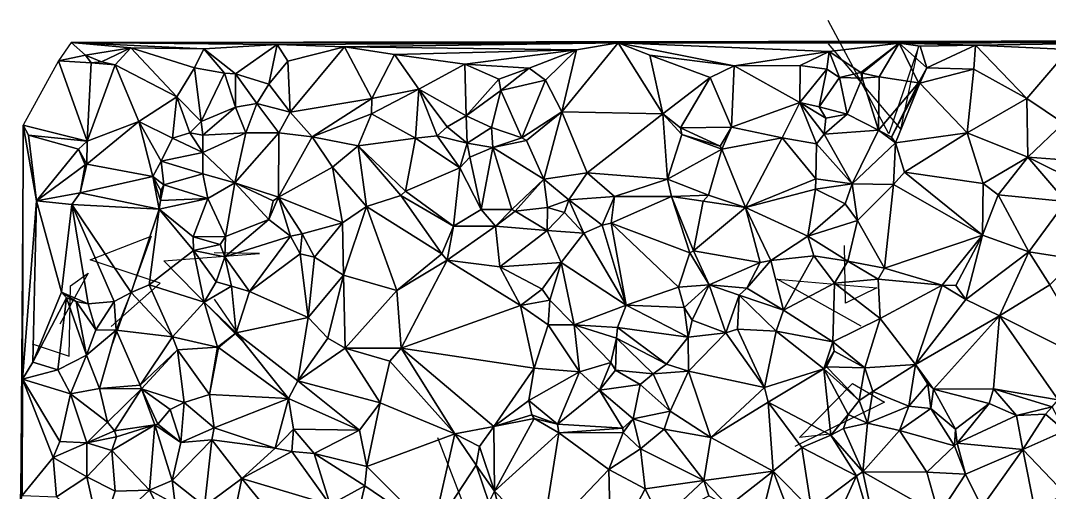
# Model space of a CAD drawing. Header units: metres. Extents: x -15.4 to 15, y -15.7 to 15.3.
# Drawn here: x -14.94 to 2.87, y 7.15 to 15.32 of the extents above; entities that cross this region are included whole.
import ezdxf

# ---------------------------------------------------------------- set-up
doc = ezdxf.new("R2010")
doc.units = ezdxf.units.M
doc.layers.add('CRACKS', color=1, linetype='Continuous')
doc.layers.add('STREET_MESH', color=7, linetype='Continuous')

msp = doc.modelspace()

# ---------------------------------------------------------------- linework, layer by layer
at = {"layer": 'CRACKS'}
for points in [[(-0.96, 14.919, 0.1), (0.297, 13.438, 0.1), (0.605, 14.868, 0.1), (0.094, 13.359, 0.1), (-0.957, 15.324, 0.1)], [(-13.377, 10.021, 0.1), (-12.525, 10.772, 0.1), (-13.74, 11.18, 0.1), (-12.682, 11.586, 0.1), (-13.356, 9.708, 0.1)], [(-0.385, 10.028, 0.1), (-1.84, 10.843, 0.1), (-0.117, 10.692, 0.1), (-0.658, 10.429, 0.1), (-0.677, 11.426, 0.1)], [(-11.594, 10.493, 0.1), (-11.071, 9.737, 0.1), (-12.461, 11.16, 0.1), (-10.806, 11.287, 0.1), (-11.59, 11.3, 0.1)], [(-14.743, 9.72, 0.1), (-14.104, 9.509, 0.1), (-14.082, 10.724, 0.1), (-13.776, 10.946, 0.1), (-14.265, 10.063, 0.1)], [(-0.927, 8.157, 0.1), (-1.453, 8.098, 0.1), (-0.535, 9.034, 0.1), (0.018, 8.713, 0.1), (-1.533, 7.94, 0.1)], [(-7.723, 8.1, 0.1), (-7.086, 6.442, 0.1), (-6.936, 6.471, 0.1), (-7.332, 6.842, 0.1), (-5.92, 6.778, 0.1)]]:
    msp.add_polyline3d(points, dxfattribs=at)
at = {"layer": 'STREET_MESH'}
for points in [[(-14.066, 14.941), (-4.594, 14.939), (6.058, 14.97)], [(-4.594, 14.939), (0.271, 14.934), (6.058, 14.97)], [(0.271, 14.934), (5.066, 14.947), (6.058, 14.97)], [(-14.285, 14.627), (-13.819, 14.724), (-14.066, 14.941)], [(-11.772, 14.833), (-10.5, 14.907), (-14.066, 14.941)], [(-13.037, 14.852), (-11.772, 14.833), (-14.066, 14.941)], [(-10.5, 14.907), (-4.594, 14.939), (-14.066, 14.941)], [(-13.819, 14.724), (-13.037, 14.852), (-14.066, 14.941)], [(-13.819, 14.724), (-13.543, 14.609), (-13.037, 14.852)], [(-13.543, 14.609), (-13.305, 14.557), (-13.037, 14.852)], [(-13.037, 14.852), (-13.305, 14.557), (-12.237, 14.002)], [(-11.934, 14.502), (-13.037, 14.852), (-12.237, 14.002)], [(-13.037, 14.852), (-11.934, 14.502), (-11.772, 14.833)], [(-11.934, 14.502), (-11.412, 14.412), (-11.772, 14.833)], [(-11.772, 14.833), (-11.224, 14.399), (-10.5, 14.907)], [(-11.412, 14.412), (-11.224, 14.399), (-11.772, 14.833)], [(-11.224, 14.399), (-10.647, 14.224), (-10.5, 14.907)], [(-10.647, 14.224), (-10.315, 14.62), (-10.5, 14.907)], [(-4.594, 14.939), (-10.5, 14.907), (-9.333, 14.871)], [(-10.5, 14.907), (-10.315, 14.62), (-9.333, 14.871)], [(-10.315, 14.62), (-10.276, 13.737), (-9.333, 14.871)], [(-10.276, 13.737), (-8.864, 13.972), (-9.333, 14.871)], [(-5.317, 14.816), (-4.594, 14.939), (-9.333, 14.871)], [(-8.471, 14.738), (-5.317, 14.816), (-9.333, 14.871)], [(-8.864, 13.972), (-8.471, 14.738), (-9.333, 14.871)], [(-8.471, 14.738), (-7.251, 14.57), (-5.317, 14.816)], [(-7.251, 14.57), (-6.135, 14.498), (-5.317, 14.816)], [(-6.135, 14.498), (-5.855, 14.291), (-5.317, 14.816)], [(-5.855, 14.291), (-5.568, 13.74), (-5.317, 14.816)], [(-5.568, 13.74), (-4.594, 14.939), (-5.317, 14.816)], [(-3.821, 13.706), (-4.594, 14.939), (-5.568, 13.74)], [(-4.594, 14.939), (-2.589, 14.538), (-0.944, 14.789)], [(-4.594, 14.939), (-4.044, 14.724), (-2.589, 14.538)], [(-4.044, 14.724), (-4.594, 14.939), (-3.821, 13.706)], [(0.271, 14.934), (-4.594, 14.939), (-0.944, 14.789)], [(-2.589, 14.538), (-1.442, 14.544), (-0.944, 14.789)], [(-1.442, 14.544), (-0.981, 14.482), (-0.944, 14.789)], [(-0.981, 14.482), (-0.765, 14.339), (-0.944, 14.789)], [(-0.39, 14.424), (0.271, 14.934), (-0.944, 14.789)], [(-0.765, 14.339), (-0.39, 14.424), (-0.944, 14.789)], [(-0.39, 14.424), (-0.37, 14.411), (0.271, 14.934)], [(-0.37, 14.411), (-0.073, 14.346), (0.271, 14.934)], [(0.271, 14.934), (-0.073, 14.346), (0.605, 14.244)], [(5.066, 14.947), (0.271, 14.934), (1.595, 14.897)], [(0.271, 14.934), (0.634, 14.881), (1.595, 14.897)], [(0.748, 14.506), (0.271, 14.934), (0.605, 14.244)], [(0.748, 14.506), (0.634, 14.881), (0.271, 14.934)], [(0.634, 14.881), (0.748, 14.506), (1.595, 14.897)], [(0.748, 14.506), (1.565, 14.482), (1.595, 14.897)], [(1.595, 14.897), (1.565, 14.482), (2.48, 13.972)], [(3.212, 14.825), (5.066, 14.947), (1.595, 14.897)], [(3.212, 14.825), (1.595, 14.897), (2.48, 13.972)], [(3.119, 13.545), (3.212, 14.825), (2.48, 13.972)], [(-13.788, 13.236), (-14.285, 14.627), (-14.9, 13.509)], [(-13.724, 14.591), (-13.819, 14.724), (-14.285, 14.627)], [(-13.788, 13.236), (-13.724, 14.591), (-14.285, 14.627)], [(-13.543, 14.609), (-13.819, 14.724), (-13.724, 14.591)], [(-10.647, 14.224), (-10.276, 13.737), (-10.315, 14.62)], [(-8.864, 13.972), (-8.047, 14.134), (-8.471, 14.738)], [(-8.471, 14.738), (-8.047, 14.134), (-7.251, 14.57)], [(-4.044, 14.724), (-3.002, 14.335), (-2.589, 14.538)], [(-3.002, 14.335), (-4.044, 14.724), (-3.821, 13.706)], [(-13.305, 14.557), (-13.724, 14.591), (-13.788, 13.236)], [(-12.898, 13.576), (-13.305, 14.557), (-13.788, 13.236)], [(-13.543, 14.609), (-13.724, 14.591), (-13.305, 14.557)], [(-13.305, 14.557), (-12.898, 13.576), (-12.237, 14.002)], [(-11.814, 13.573), (-11.934, 14.502), (-12.237, 14.002)], [(-11.814, 13.573), (-11.412, 14.412), (-11.934, 14.502)], [(-8.047, 14.134), (-7.23, 13.671), (-7.251, 14.57)], [(-7.23, 13.671), (-6.664, 14.31), (-7.251, 14.57)], [(-6.664, 14.31), (-6.135, 14.498), (-7.251, 14.57)], [(-6.135, 14.498), (-6.664, 14.31), (-6.625, 14.11)], [(-5.855, 14.291), (-6.135, 14.498), (-6.625, 14.11)], [(-3.002, 14.335), (-2.633, 13.475), (-2.589, 14.538)], [(-2.633, 13.475), (-1.447, 13.906), (-2.589, 14.538)], [(-1.447, 13.906), (-1.442, 14.544), (-2.589, 14.538)], [(-0.981, 14.482), (-1.442, 14.544), (-1.447, 13.906)], [(-1.112, 13.828), (-0.981, 14.482), (-1.447, 13.906)], [(-0.765, 14.339), (-0.981, 14.482), (-1.112, 13.828)], [(0.63, 14.236), (0.748, 14.506), (0.605, 14.244)], [(0.748, 14.506), (0.63, 14.236), (1.565, 14.482)], [(1.565, 14.482), (0.63, 14.236), (1.451, 13.378)], [(1.565, 14.482), (1.451, 13.378), (2.48, 13.972)], [(-11.412, 14.412), (-11.814, 13.573), (-11.22, 13.824)], [(-11.224, 14.399), (-11.412, 14.412), (-11.22, 13.824)], [(-11.224, 14.399), (-10.853, 13.888), (-10.647, 14.224)], [(-10.853, 13.888), (-11.224, 14.399), (-11.22, 13.824)], [(-6.664, 14.31), (-7.23, 13.671), (-6.625, 14.11)], [(-6.264, 13.292), (-5.855, 14.291), (-6.625, 14.11)], [(-5.855, 14.291), (-6.264, 13.292), (-5.568, 13.74)], [(-3.518, 13.466), (-3.002, 14.335), (-3.821, 13.706)], [(-3.518, 13.466), (-2.633, 13.475), (-3.002, 14.335)], [(-0.632, 13.7), (-0.765, 14.339), (-1.112, 13.828)], [(-0.39, 14.424), (-0.765, 14.339), (-0.371, 14.327)], [(-0.371, 14.327), (-0.765, 14.339), (-0.632, 13.7)], [(-0.087, 13.424), (-0.371, 14.327), (-0.632, 13.7)], [(-0.37, 14.411), (-0.39, 14.424), (-0.371, 14.327)], [(-0.073, 14.346), (-0.37, 14.411), (-0.371, 14.327)], [(-0.087, 13.424), (-0.073, 14.346), (-0.371, 14.327)], [(-0.073, 14.346), (-0.087, 13.424), (0.605, 14.244)], [(-10.647, 14.224), (-10.853, 13.888), (-10.276, 13.737)], [(-8.864, 13.972), (-8.869, 13.705), (-8.047, 14.134)], [(-8.869, 13.705), (-8.107, 13.283), (-8.047, 14.134)], [(-8.107, 13.283), (-7.73, 13.329), (-8.047, 14.134)], [(-7.557, 13.485), (-7.23, 13.671), (-8.047, 14.134)], [(-7.73, 13.329), (-7.557, 13.485), (-8.047, 14.134)], [(-7.23, 13.671), (-6.786, 13.468), (-6.625, 14.11)], [(-6.786, 13.468), (-6.264, 13.292), (-6.625, 14.11)], [(-0.087, 13.424), (0.138, 13.301), (0.605, 14.244)], [(0.138, 13.301), (0.63, 14.236), (0.605, 14.244)], [(0.138, 13.301), (0.21, 13.203), (0.63, 14.236)], [(0.63, 14.236), (0.21, 13.203), (1.451, 13.378)], [(-12.898, 13.576), (-12.314, 13.288), (-12.237, 14.002)], [(-12.314, 13.288), (-12.014, 13.377), (-12.237, 14.002)], [(-12.014, 13.377), (-11.814, 13.573), (-12.237, 14.002)], [(-8.864, 13.972), (-10.276, 13.737), (-9.893, 13.308)], [(-8.869, 13.705), (-8.864, 13.972), (-9.893, 13.308)], [(-2.633, 13.475), (-1.756, 13.291), (-1.447, 13.906)], [(-1.447, 13.906), (-1.756, 13.291), (-1.161, 13.185)], [(-1.028, 13.354), (-1.447, 13.906), (-1.161, 13.185)], [(-1.001, 13.632), (-1.112, 13.828), (-1.447, 13.906)], [(-1.028, 13.354), (-1.001, 13.632), (-1.447, 13.906)], [(1.451, 13.378), (2.502, 12.959), (2.48, 13.972)], [(2.502, 12.959), (3.119, 13.545), (2.48, 13.972)], [(-11.814, 13.573), (-11.789, 13.337), (-11.22, 13.824)], [(-11.789, 13.337), (-11.042, 13.381), (-11.22, 13.824)], [(-11.042, 13.381), (-10.853, 13.888), (-11.22, 13.824)], [(-10.853, 13.888), (-11.042, 13.381), (-10.472, 13.38)], [(-10.276, 13.737), (-10.853, 13.888), (-10.472, 13.38)], [(-9.893, 13.308), (-10.276, 13.737), (-10.472, 13.38)], [(-6.264, 13.292), (-6.185, 13.245), (-5.568, 13.74)], [(-6.185, 13.245), (-5.88, 12.578), (-5.568, 13.74)], [(-5.88, 12.578), (-5.132, 12.687), (-5.568, 13.74)], [(-5.132, 12.687), (-3.821, 13.706), (-5.568, 13.74)], [(-1.001, 13.632), (-0.632, 13.7), (-1.112, 13.828)], [(-13.798, 12.836), (-12.898, 13.576), (-13.788, 13.236)], [(-12.655, 12.623), (-12.898, 13.576), (-13.798, 12.836)], [(-12.898, 13.576), (-12.511, 12.89), (-12.314, 13.288)], [(-12.655, 12.623), (-12.511, 12.89), (-12.898, 13.576)], [(-11.789, 13.337), (-11.814, 13.573), (-12.014, 13.377)], [(-9.098, 13.154), (-8.869, 13.705), (-9.893, 13.308)], [(-9.098, 13.154), (-8.107, 13.283), (-8.869, 13.705)], [(-7.23, 13.671), (-7.557, 13.485), (-7.212, 13.202)], [(-6.786, 13.468), (-7.23, 13.671), (-7.212, 13.202)], [(-3.821, 13.706), (-5.132, 12.687), (-3.739, 12.575)], [(-3.49, 13.351), (-3.821, 13.706), (-3.739, 12.575)], [(-3.49, 13.351), (-3.518, 13.466), (-3.821, 13.706)], [(-0.632, 13.7), (-1.001, 13.632), (-1.028, 13.354)], [(-0.087, 13.424), (-0.632, 13.7), (-1.028, 13.354)], [(3.119, 13.545), (2.502, 12.959), (3.436, 12.886)], [(-14.944, 6.936), (-14.909, 9.108), (-14.9, 13.509)], [(-14.909, 9.108), (-14.67, 12.199), (-14.9, 13.509)], [(-14.806, 13.337), (-13.788, 13.236), (-14.9, 13.509)], [(-14.67, 12.199), (-14.806, 13.337), (-14.9, 13.509)], [(-11.788, 13.04), (-12.014, 13.377), (-12.314, 13.288)], [(-11.788, 13.04), (-11.789, 13.337), (-12.014, 13.377)], [(-11.789, 13.337), (-11.788, 13.04), (-11.042, 13.381)], [(-11.042, 13.381), (-11.788, 13.04), (-11.232, 12.51)], [(-10.472, 13.38), (-11.042, 13.381), (-11.232, 12.51)], [(-10.478, 12.264), (-10.472, 13.38), (-11.232, 12.51)], [(-10.478, 12.264), (-9.893, 13.308), (-10.472, 13.38)], [(-7.557, 13.485), (-7.73, 13.329), (-7.212, 13.202)], [(-6.767, 13.124), (-6.786, 13.468), (-7.212, 13.202)], [(-6.767, 13.124), (-6.264, 13.292), (-6.786, 13.468)], [(-2.633, 13.475), (-3.518, 13.466), (-2.827, 13.147)], [(-3.518, 13.466), (-3.49, 13.351), (-2.827, 13.147)], [(-2.802, 13.094), (-2.633, 13.475), (-2.827, 13.147)], [(-2.802, 13.094), (-1.756, 13.291), (-2.633, 13.475)], [(-0.087, 13.424), (-1.028, 13.354), (-0.542, 12.493)], [(0.21, 13.203), (-0.087, 13.424), (-0.542, 12.493)], [(-0.087, 13.424), (0.21, 13.203), (0.138, 13.301)], [(0.21, 13.203), (0.366, 12.698), (1.451, 13.378)], [(1.451, 13.378), (0.366, 12.698), (1.727, 12.498)], [(2.502, 12.959), (1.451, 13.378), (1.727, 12.498)], [(-14.806, 13.337), (-13.94, 13.096), (-13.788, 13.236)], [(-13.94, 13.096), (-14.806, 13.337), (-14.67, 12.199)], [(-13.94, 13.096), (-13.798, 12.836), (-13.788, 13.236)], [(-12.511, 12.89), (-11.788, 13.04), (-12.314, 13.288)], [(-9.893, 13.308), (-10.478, 12.264), (-9.544, 12.785)], [(-9.098, 13.154), (-9.893, 13.308), (-9.544, 12.785)], [(-8.276, 12.365), (-8.107, 13.283), (-9.098, 13.154)], [(-8.107, 13.283), (-8.276, 12.365), (-7.336, 12.77)], [(-7.73, 13.329), (-8.107, 13.283), (-7.336, 12.77)], [(-7.73, 13.329), (-7.336, 12.77), (-7.212, 13.202)], [(-7.336, 12.77), (-7.165, 12.959), (-7.212, 13.202)], [(-7.165, 12.959), (-6.767, 13.124), (-7.212, 13.202)], [(-6.264, 13.292), (-6.767, 13.124), (-6.185, 13.245)], [(-6.767, 13.124), (-5.88, 12.578), (-6.185, 13.245)], [(-2.802, 13.094), (-3.49, 13.351), (-3.739, 12.575)], [(-3.49, 13.351), (-2.802, 13.094), (-2.827, 13.147)], [(-2.802, 13.094), (-2.393, 12.085), (-1.756, 13.291)], [(-2.393, 12.085), (-1.17, 12.583), (-1.756, 13.291)], [(-1.756, 13.291), (-1.17, 12.583), (-1.161, 13.185)], [(-1.17, 12.583), (-0.542, 12.493), (-1.161, 13.185)], [(-0.542, 12.493), (-1.028, 13.354), (-1.161, 13.185)], [(0.173, 12.482), (0.21, 13.203), (-0.542, 12.493)], [(0.21, 13.203), (0.173, 12.482), (0.366, 12.698)], [(-13.824, 12.824), (-13.94, 13.096), (-14.67, 12.199)], [(-13.824, 12.824), (-13.798, 12.836), (-13.94, 13.096)], [(-11.788, 13.04), (-12.511, 12.89), (-11.786, 12.67)], [(-11.788, 13.04), (-11.786, 12.67), (-11.232, 12.51)], [(-8.953, 12.104), (-9.098, 13.154), (-9.544, 12.785)], [(-9.098, 13.154), (-8.953, 12.104), (-8.361, 12.295)], [(-8.276, 12.365), (-9.098, 13.154), (-8.361, 12.295)], [(-6.97, 12.048), (-6.767, 13.124), (-7.165, 12.959)], [(-6.97, 12.048), (-6.434, 12.05), (-6.767, 13.124)], [(-6.767, 13.124), (-6.434, 12.05), (-5.88, 12.578)], [(-3.029, 12.299), (-2.802, 13.094), (-3.739, 12.575)], [(-2.393, 12.085), (-2.802, 13.094), (-3.029, 12.299)], [(-13.824, 12.824), (-13.911, 12.336), (-13.798, 12.836)], [(-13.911, 12.336), (-12.655, 12.623), (-13.798, 12.836)], [(-12.655, 12.623), (-12.463, 12.477), (-12.511, 12.89)], [(-12.511, 12.89), (-12.463, 12.477), (-11.786, 12.67)], [(-6.97, 12.048), (-7.165, 12.959), (-7.336, 12.77)], [(1.986, 12.306), (2.502, 12.959), (1.727, 12.498)], [(1.986, 12.306), (3.158, 12.189), (2.502, 12.959)], [(2.502, 12.959), (3.419, 12.499), (3.436, 12.886)], [(3.158, 12.189), (3.419, 12.499), (2.502, 12.959)], [(-13.911, 12.336), (-13.824, 12.824), (-14.67, 12.199)], [(-11.786, 12.67), (-12.463, 12.477), (-11.704, 12.239)], [(-11.786, 12.67), (-11.704, 12.239), (-11.232, 12.51)], [(-10.478, 12.264), (-9.371, 11.818), (-9.544, 12.785)], [(-9.371, 11.818), (-8.953, 12.104), (-9.544, 12.785)], [(-8.276, 12.365), (-7.449, 11.758), (-7.336, 12.77)], [(-7.449, 11.758), (-6.97, 12.048), (-7.336, 12.77)], [(-5.448, 12.215), (-5.132, 12.687), (-5.88, 12.578)], [(-5.132, 12.687), (-5.448, 12.215), (-4.661, 12.277)], [(-5.132, 12.687), (-4.661, 12.277), (-3.739, 12.575)], [(0.366, 12.698), (0.173, 12.482), (1.715, 11.604)], [(0.366, 12.698), (1.715, 11.604), (1.727, 12.498)], [(-12.655, 12.623), (-13.911, 12.336), (-12.543, 12.053)], [(-12.523, 12.207), (-12.655, 12.623), (-12.543, 12.053)], [(-12.655, 12.623), (-12.518, 12.377), (-12.463, 12.477)], [(-12.518, 12.377), (-12.655, 12.623), (-12.523, 12.207)], [(-12.463, 12.477), (-12.523, 12.207), (-11.704, 12.239)], [(-12.518, 12.377), (-12.523, 12.207), (-12.463, 12.477)], [(-11.704, 12.239), (-11.393, 11.584), (-11.232, 12.51)], [(-11.393, 11.584), (-10.644, 11.874), (-11.232, 12.51)], [(-10.572, 12.2), (-10.478, 12.264), (-11.232, 12.51)], [(-10.644, 11.874), (-10.572, 12.2), (-11.232, 12.51)], [(-5.88, 12.578), (-6.434, 12.05), (-6.381, 12.02)], [(-5.821, 12.082), (-5.88, 12.578), (-6.381, 12.02)], [(-5.821, 12.082), (-5.448, 12.215), (-5.88, 12.578)], [(-4.661, 12.277), (-3.67, 12.275), (-3.739, 12.575)], [(-3.67, 12.275), (-3.029, 12.299), (-3.739, 12.575)], [(-1.17, 12.583), (-2.393, 12.085), (-1.178, 12.404)], [(-0.542, 12.493), (-1.17, 12.583), (-1.178, 12.404)], [(-0.664, 12.147), (-0.542, 12.493), (-1.178, 12.404)], [(-0.542, 12.493), (-0.664, 12.147), (-0.451, 11.859)], [(0.173, 12.482), (-0.542, 12.493), (-0.451, 11.859)], [(0.019, 11.032), (0.173, 12.482), (-0.451, 11.859)], [(0.173, 12.482), (0.019, 11.032), (1.715, 11.604)], [(1.715, 11.604), (1.986, 12.306), (1.727, 12.498)], [(-14.055, 12.135), (-13.911, 12.336), (-14.67, 12.199)], [(-13.911, 12.336), (-14.055, 12.135), (-12.543, 12.053)], [(-8.953, 12.104), (-7.65, 11.279), (-8.361, 12.295)], [(-7.449, 11.758), (-8.276, 12.365), (-8.361, 12.295)], [(-7.65, 11.279), (-7.449, 11.758), (-8.361, 12.295)], [(-3.029, 12.299), (-3.67, 12.275), (-3.125, 12.193)], [(-2.393, 12.085), (-3.029, 12.299), (-3.125, 12.193)], [(-2.393, 12.085), (-1.313, 11.59), (-1.178, 12.404)], [(-1.313, 11.59), (-0.664, 12.147), (-1.178, 12.404)], [(2.517, 11.314), (1.986, 12.306), (1.715, 11.604)], [(3.158, 12.189), (1.986, 12.306), (2.517, 11.314)], [(-14.731, 9.404), (-14.67, 12.199), (-14.909, 9.108)], [(-14.67, 12.199), (-14.731, 9.404), (-14.238, 10.619)], [(-14.055, 12.135), (-14.67, 12.199), (-14.238, 10.619)], [(-13.776, 10.414), (-14.055, 12.135), (-14.238, 10.619)], [(-12.543, 12.053), (-14.055, 12.135), (-13.029, 10.614)], [(-14.055, 12.135), (-13.325, 10.453), (-13.029, 10.614)], [(-14.055, 12.135), (-13.776, 10.414), (-13.325, 10.453)], [(-12.543, 12.053), (-11.957, 11.576), (-11.704, 12.239)], [(-12.523, 12.207), (-12.543, 12.053), (-11.704, 12.239)], [(-11.957, 11.576), (-11.393, 11.584), (-11.704, 12.239)], [(-10.478, 12.264), (-10.644, 11.874), (-10.272, 11.586)], [(-10.572, 12.2), (-10.644, 11.874), (-10.478, 12.264)], [(-10.478, 12.264), (-10.069, 11.627), (-9.371, 11.818)], [(-10.069, 11.627), (-10.478, 12.264), (-10.272, 11.586)], [(-5.821, 12.082), (-5.525, 12), (-5.448, 12.215)], [(-5.448, 12.215), (-5.525, 12), (-5.192, 11.64)], [(-4.661, 12.277), (-5.448, 12.215), (-4.872, 11.776)], [(-5.448, 12.215), (-5.192, 11.64), (-4.872, 11.776)], [(-4.717, 11.811), (-4.661, 12.277), (-4.872, 11.776)], [(-4.717, 11.811), (-3.67, 12.275), (-4.661, 12.277)], [(-3.67, 12.275), (-4.717, 11.811), (-3.356, 11.301)], [(-3.67, 12.275), (-3.289, 11.332), (-3.125, 12.193)], [(-3.67, 12.275), (-3.356, 11.301), (-3.289, 11.332)], [(-3.289, 11.332), (-2.393, 12.085), (-3.125, 12.193)], [(-0.664, 12.147), (-1.313, 11.59), (-0.451, 11.859)], [(3.33, 11.188), (3.158, 12.189), (2.517, 11.314)], [(-12.719, 10.744), (-12.543, 12.053), (-13.029, 10.614)], [(-12.543, 12.053), (-12.719, 10.744), (-11.949, 11.338)], [(-11.957, 11.576), (-12.543, 12.053), (-11.949, 11.338)], [(-9.354, 10.91), (-8.953, 12.104), (-9.371, 11.818)], [(-8.953, 12.104), (-9.354, 10.91), (-8.428, 10.647)], [(-7.65, 11.279), (-8.953, 12.104), (-8.428, 10.647)], [(-6.72, 11.76), (-6.97, 12.048), (-7.449, 11.758)], [(-6.97, 12.048), (-6.72, 11.76), (-6.434, 12.05)], [(-6.434, 12.05), (-6.72, 11.76), (-6.381, 12.02)], [(-6.72, 11.76), (-5.823, 11.685), (-6.381, 12.02)], [(-5.823, 11.685), (-5.821, 12.082), (-6.381, 12.02)], [(-5.525, 12), (-5.821, 12.082), (-5.823, 11.685)], [(-5.525, 12), (-5.823, 11.685), (-5.192, 11.64)], [(-2.393, 12.085), (-3.289, 11.332), (-2.137, 11.134)], [(-1.952, 11.164), (-2.393, 12.085), (-2.137, 11.134)], [(-2.393, 12.085), (-1.952, 11.164), (-1.313, 11.59)], [(-10.272, 11.586), (-10.644, 11.874), (-11.407, 11.232)], [(-10.644, 11.874), (-11.393, 11.584), (-11.407, 11.232)], [(-9.371, 11.818), (-10.069, 11.627), (-9.853, 11.221)], [(-9.354, 10.91), (-9.371, 11.818), (-9.853, 11.221)], [(-6.644, 11.058), (-6.72, 11.76), (-7.554, 11.174)], [(-6.72, 11.76), (-7.449, 11.758), (-7.554, 11.174)], [(-5.823, 11.685), (-6.72, 11.76), (-6.644, 11.058)], [(-5.192, 11.64), (-4.458, 10.394), (-4.872, 11.776)], [(-4.458, 10.394), (-4.717, 11.811), (-4.872, 11.776)], [(-4.717, 11.811), (-3.551, 10.702), (-3.356, 11.301)], [(-3.551, 10.702), (-4.717, 11.811), (-4.458, 10.394)], [(-1.313, 11.59), (-0.62, 11.152), (-0.451, 11.859)], [(-0.62, 11.152), (0.019, 11.032), (-0.451, 11.859)], [(-11.393, 11.584), (-11.957, 11.576), (-11.489, 11.445)], [(-11.407, 11.232), (-11.393, 11.584), (-11.489, 11.445)], [(-10.272, 11.586), (-11.407, 11.232), (-10.978, 10.628)], [(-10.103, 11.281), (-10.272, 11.586), (-10.978, 10.628)], [(-10.069, 11.627), (-10.272, 11.586), (-10.103, 11.281)], [(-10.069, 11.627), (-10.103, 11.281), (-9.853, 11.221)], [(-7.449, 11.758), (-7.65, 11.279), (-7.554, 11.174)], [(-5.823, 11.685), (-6.644, 11.058), (-5.585, 11.134)], [(-5.192, 11.64), (-5.823, 11.685), (-5.585, 11.134)], [(-5.192, 11.64), (-5.585, 11.134), (-4.458, 10.394)], [(-1.952, 11.164), (-1.206, 11.249), (-1.313, 11.59)], [(-1.206, 11.249), (-0.62, 11.152), (-1.313, 11.59)], [(0.019, 11.032), (1.016, 10.738), (1.715, 11.604)], [(1.016, 10.738), (1.252, 10.734), (1.715, 11.604)], [(1.252, 10.734), (1.425, 10.49), (1.715, 11.604)], [(1.425, 10.49), (2.517, 11.314), (1.715, 11.604)], [(-11.489, 11.445), (-11.957, 11.576), (-11.949, 11.338)], [(-11.407, 11.232), (-11.489, 11.445), (-11.949, 11.338)], [(-12.719, 10.744), (-11.767, 10.446), (-11.949, 11.338)], [(-11.767, 10.446), (-11.559, 10.794), (-11.949, 11.338)], [(-11.559, 10.794), (-11.407, 11.232), (-11.949, 11.338)], [(-11.293, 10.721), (-11.407, 11.232), (-11.559, 10.794)], [(-11.407, 11.232), (-11.293, 10.721), (-10.978, 10.628)], [(-9.965, 10.178), (-10.103, 11.281), (-10.978, 10.628)], [(-10.103, 11.281), (-9.965, 10.178), (-9.853, 11.221)], [(-7.554, 11.174), (-7.65, 11.279), (-8.428, 10.647)], [(-3.356, 11.301), (-3.551, 10.702), (-3.021, 10.744)], [(-3.356, 11.301), (-3.021, 10.744), (-3.289, 11.332)], [(-3.289, 11.332), (-3.021, 10.744), (-2.137, 11.134)], [(-1.206, 11.249), (-1.952, 11.164), (-1.731, 10.305)], [(-1.206, 11.249), (-1.731, 10.305), (-0.851, 10.775)], [(-0.62, 11.152), (-1.206, 11.249), (-0.851, 10.775)], [(2.517, 11.314), (1.425, 10.49), (2.009, 10.206)], [(2.88, 10.742), (2.517, 11.314), (2.009, 10.206)], [(2.88, 10.742), (3.33, 11.188), (2.517, 11.314)], [(-9.965, 10.178), (-9.354, 10.91), (-9.853, 11.221)], [(-8.354, 9.647), (-7.554, 11.174), (-8.428, 10.647)], [(-7.554, 11.174), (-8.354, 9.647), (-6.284, 10.387)], [(-6.644, 11.058), (-7.554, 11.174), (-6.284, 10.387)], [(-6.644, 11.058), (-5.911, 10.667), (-5.585, 11.134)], [(-5.911, 10.667), (-6.644, 11.058), (-6.284, 10.387)], [(-5.911, 10.667), (-5.777, 10.481), (-5.585, 11.134)], [(-5.777, 10.481), (-5.359, 10.051), (-5.585, 11.134)], [(-5.585, 11.134), (-5.359, 10.051), (-4.458, 10.394)], [(-3.021, 10.744), (-2.368, 10.684), (-2.137, 11.134)], [(-2.368, 10.684), (-1.952, 11.164), (-2.137, 11.134)], [(-1.952, 11.164), (-2.368, 10.684), (-1.731, 10.305)], [(-0.095, 10.841), (-0.62, 11.152), (-0.851, 10.775)], [(-0.62, 11.152), (-0.095, 10.841), (0.019, 11.032)], [(-9.965, 10.178), (-9.624, 9.82), (-9.354, 10.91)], [(-9.624, 9.82), (-9.323, 9.647), (-9.354, 10.91)], [(-9.354, 10.91), (-9.323, 9.647), (-8.428, 10.647)], [(0.019, 11.032), (-0.095, 10.841), (1.016, 10.738)], [(-12.311, 9.842), (-12.719, 10.744), (-13.029, 10.614)], [(-12.719, 10.744), (-12.311, 9.842), (-11.767, 10.446)], [(-11.767, 10.446), (-11.293, 10.721), (-11.559, 10.794)], [(-11.293, 10.721), (-11.767, 10.446), (-11.209, 9.912)], [(-11.293, 10.721), (-11.209, 9.912), (-10.978, 10.628)], [(-3.551, 10.702), (-4.458, 10.394), (-3.455, 10.354)], [(-3.021, 10.744), (-3.551, 10.702), (-3.455, 10.354)], [(-3.311, 10.13), (-3.021, 10.744), (-3.455, 10.354)], [(-3.021, 10.744), (-3.311, 10.13), (-2.733, 9.91)], [(-3.021, 10.744), (-2.733, 9.91), (-2.497, 10.565)], [(-2.368, 10.684), (-3.021, 10.744), (-2.497, 10.565)], [(-1.731, 10.305), (-0.877, 9.756), (-0.851, 10.775)], [(-0.851, 10.775), (-0.877, 9.756), (-0.058, 10.158)], [(-0.095, 10.841), (-0.851, 10.775), (-0.058, 10.158)], [(1.016, 10.738), (-0.095, 10.841), (-0.058, 10.158)], [(0.554, 9.365), (1.016, 10.738), (-0.058, 10.158)], [(0.554, 9.365), (1.425, 10.49), (1.016, 10.738)], [(1.425, 10.49), (1.252, 10.734), (1.016, 10.738)], [(3.703, 9.352), (2.88, 10.742), (2.009, 10.206)], [(-14.731, 9.404), (-14.147, 10.517), (-14.238, 10.619)], [(-14.731, 9.404), (-14.296, 9.272), (-14.147, 10.517)], [(-14.296, 9.272), (-13.804, 9.525), (-14.147, 10.517)], [(-14.147, 10.517), (-13.98, 10.457), (-14.238, 10.619)], [(-13.98, 10.457), (-13.776, 10.414), (-14.238, 10.619)], [(-13.804, 9.525), (-13.98, 10.457), (-14.147, 10.517)], [(-13.029, 10.614), (-13.325, 10.453), (-13.29, 9.957)], [(-12.311, 9.842), (-13.029, 10.614), (-13.29, 9.957)], [(-11.209, 9.912), (-9.965, 10.178), (-10.978, 10.628)], [(-9.323, 9.647), (-8.354, 9.647), (-8.428, 10.647)], [(-5.777, 10.481), (-5.911, 10.667), (-6.284, 10.387)], [(-2.733, 9.91), (-2.53, 9.974), (-2.497, 10.565)], [(-2.53, 9.974), (-1.861, 9.941), (-2.497, 10.565)], [(-1.731, 10.305), (-2.368, 10.684), (-2.497, 10.565)], [(-1.861, 9.941), (-1.731, 10.305), (-2.497, 10.565)], [(-13.643, 9.964), (-13.98, 10.457), (-13.804, 9.525)], [(-13.643, 9.964), (-13.776, 10.414), (-13.98, 10.457)], [(-13.776, 10.414), (-13.643, 9.964), (-13.325, 10.453)], [(-13.325, 10.453), (-13.643, 9.964), (-13.29, 9.957)], [(-12.311, 9.842), (-11.532, 9.662), (-11.767, 10.446)], [(-11.767, 10.446), (-11.532, 9.662), (-11.209, 9.912)], [(-8.354, 9.647), (-6.05, 9.3), (-6.284, 10.387)], [(-5.808, 10.051), (-5.777, 10.481), (-6.284, 10.387)], [(-6.05, 9.3), (-5.808, 10.051), (-6.284, 10.387)], [(-5.777, 10.481), (-5.808, 10.051), (-5.359, 10.051)], [(-5.359, 10.051), (-4.607, 10.005), (-4.458, 10.394)], [(-4.607, 10.005), (-3.383, 9.836), (-4.458, 10.394)], [(-4.458, 10.394), (-3.383, 9.836), (-3.455, 10.354)], [(-3.383, 9.836), (-3.311, 10.13), (-3.455, 10.354)], [(1.425, 10.49), (0.554, 9.365), (2.009, 10.206)], [(-10.143, 9.081), (-9.965, 10.178), (-11.209, 9.912)], [(-9.965, 10.178), (-10.143, 9.081), (-9.624, 9.82)], [(-1.731, 10.305), (-1.861, 9.941), (-0.877, 9.756)], [(-0.877, 9.756), (-0.321, 9.307), (-0.058, 10.158)], [(-0.321, 9.307), (0.554, 9.365), (-0.058, 10.158)], [(0.554, 9.365), (0.864, 8.939), (2.009, 10.206)], [(0.864, 8.939), (1.904, 8.941), (2.009, 10.206)], [(1.904, 8.941), (3.027, 8.75), (2.009, 10.206)], [(3.027, 8.75), (3.703, 9.352), (2.009, 10.206)], [(-5.263, 9.239), (-5.808, 10.051), (-6.05, 9.3)], [(-5.808, 10.051), (-5.263, 9.239), (-5.359, 10.051)], [(-4.626, 9.82), (-4.607, 10.005), (-5.359, 10.051)], [(-4.72, 9.4), (-4.626, 9.82), (-5.359, 10.051)], [(-5.263, 9.239), (-4.72, 9.4), (-5.359, 10.051)], [(-3.761, 9.367), (-4.607, 10.005), (-4.626, 9.82)], [(-4.607, 10.005), (-3.761, 9.367), (-3.383, 9.836)], [(-3.311, 10.13), (-3.383, 9.836), (-2.733, 9.91)], [(-13.643, 9.964), (-13.804, 9.525), (-13.29, 9.957)], [(-13.804, 9.525), (-13.577, 8.947), (-13.29, 9.957)], [(-13.577, 8.947), (-12.874, 9.005), (-13.29, 9.957)], [(-12.874, 9.005), (-12.311, 9.842), (-13.29, 9.957)], [(-12.311, 9.842), (-12.874, 9.005), (-12.229, 9.618)], [(-11.532, 9.662), (-12.311, 9.842), (-12.229, 9.618)], [(-11.532, 9.662), (-11.518, 9.659), (-11.209, 9.912)], [(-11.518, 9.659), (-10.302, 8.777), (-11.209, 9.912)], [(-10.302, 8.777), (-10.143, 9.081), (-11.209, 9.912)], [(-10.143, 9.081), (-9.323, 9.647), (-9.624, 9.82)], [(-4.72, 9.4), (-4.641, 9.263), (-4.626, 9.82)], [(-4.626, 9.82), (-4.641, 9.263), (-3.988, 9.203)], [(-3.761, 9.367), (-4.626, 9.82), (-3.988, 9.203)], [(-3.761, 9.367), (-3.376, 9.247), (-3.383, 9.836)], [(-3.383, 9.836), (-3.376, 9.247), (-2.733, 9.91)], [(-3.376, 9.247), (-2.061, 8.963), (-2.733, 9.91)], [(-2.061, 8.963), (-2.53, 9.974), (-2.733, 9.91)], [(-2.53, 9.974), (-2.061, 8.963), (-1.861, 9.941)], [(-2.061, 8.963), (-1.035, 9.289), (-1.861, 9.941)], [(-1.861, 9.941), (-1.035, 9.289), (-0.877, 9.756)], [(-11.671, 8.844), (-11.532, 9.662), (-12.229, 9.618)], [(-11.518, 9.659), (-11.532, 9.662), (-11.671, 8.844)], [(-10.302, 8.777), (-11.518, 9.659), (-11.671, 8.844)], [(-8.714, 8.697), (-9.323, 9.647), (-10.143, 9.081)], [(-8.548, 9.419), (-8.354, 9.647), (-9.323, 9.647)], [(-8.714, 8.697), (-8.548, 9.419), (-9.323, 9.647)], [(-8.354, 9.647), (-8.548, 9.419), (-7.426, 8.165)], [(-8.354, 9.647), (-6.746, 8.29), (-6.05, 9.3)], [(-8.354, 9.647), (-7.426, 8.165), (-6.746, 8.29)], [(-1.035, 9.289), (-0.853, 9.593), (-0.877, 9.756)], [(-0.853, 9.593), (-0.321, 9.307), (-0.877, 9.756)], [(-13.804, 9.525), (-14.296, 9.272), (-14.079, 8.856)], [(-13.577, 8.947), (-13.804, 9.525), (-14.079, 8.856)], [(-12.874, 9.005), (-12.849, 8.942), (-12.229, 9.618)], [(-12.849, 8.942), (-12.112, 8.704), (-12.229, 9.618)], [(-12.112, 8.704), (-11.671, 8.844), (-12.229, 9.618)], [(-1.035, 9.289), (-0.987, 9.323), (-0.853, 9.593)], [(-0.853, 9.593), (-0.987, 9.323), (-0.321, 9.307)], [(-14.296, 9.272), (-14.731, 9.404), (-14.909, 9.108)], [(-14.296, 9.272), (-14.909, 9.108), (-14.079, 8.856)], [(-8.548, 9.419), (-8.714, 8.697), (-7.426, 8.165)], [(-6.05, 9.3), (-6.746, 8.29), (-6.141, 8.738)], [(-5.263, 9.239), (-6.05, 9.3), (-6.141, 8.738)], [(-4.72, 9.4), (-5.263, 9.239), (-4.916, 8.918)], [(-4.641, 9.263), (-4.72, 9.4), (-4.916, 8.918)], [(-3.376, 9.247), (-3.761, 9.367), (-3.988, 9.203)], [(-1.035, 9.289), (-2.061, 8.963), (-1.996, 8.709)], [(-1.035, 9.289), (-1.996, 8.709), (-0.914, 8.14)], [(-0.42, 8.738), (-0.987, 9.323), (-1.035, 9.289)], [(-1.035, 9.289), (-0.914, 8.14), (-0.613, 8.498)], [(-0.42, 8.738), (-1.035, 9.289), (-0.613, 8.498)], [(-0.987, 9.323), (-0.42, 8.738), (-0.321, 9.307)], [(-0.321, 9.307), (-0.42, 8.738), (-0.185, 8.897)], [(-0.321, 9.307), (-0.185, 8.897), (0.554, 9.365)], [(-0.185, 8.897), (0.439, 8.641), (0.554, 9.365)], [(0.439, 8.641), (0.765, 9.02), (0.554, 9.365)], [(0.554, 9.365), (0.765, 9.02), (0.864, 8.939)], [(-14.944, 6.936), (-14.916, 7.093), (-14.909, 9.108)], [(-14.916, 7.093), (-14.377, 7.751), (-14.909, 9.108)], [(-14.909, 9.108), (-14.266, 8.028), (-14.079, 8.856)], [(-14.377, 7.751), (-14.266, 8.028), (-14.909, 9.108)], [(-5.648, 8.331), (-5.263, 9.239), (-6.141, 8.738)], [(-5.263, 9.239), (-5.648, 8.331), (-4.916, 8.918)], [(-4.215, 9.018), (-4.641, 9.263), (-4.916, 8.918)], [(-4.641, 9.263), (-4.215, 9.018), (-3.988, 9.203)], [(-4.215, 9.018), (-3.696, 8.557), (-3.988, 9.203)], [(-3.696, 8.557), (-3.376, 9.247), (-3.988, 9.203)], [(-2.99, 8.098), (-3.376, 9.247), (-3.696, 8.557)], [(-3.376, 9.247), (-2.99, 8.098), (-2.061, 8.963)], [(-13.438, 8.367), (-13.577, 8.947), (-14.079, 8.856)], [(-12.849, 8.942), (-12.874, 9.005), (-13.577, 8.947)], [(-12.849, 8.942), (-13.577, 8.947), (-13.438, 8.367)], [(-13.317, 8.215), (-12.849, 8.942), (-13.438, 8.367)], [(-12.849, 8.942), (-13.317, 8.215), (-12.618, 8.316)], [(-12.112, 8.704), (-12.849, 8.942), (-12.353, 8.582)], [(-12.849, 8.942), (-12.569, 8.33), (-12.353, 8.582)], [(-12.569, 8.33), (-12.849, 8.942), (-12.618, 8.316)], [(-9.072, 8.224), (-10.143, 9.081), (-10.302, 8.777)], [(-9.072, 8.224), (-8.714, 8.697), (-10.143, 9.081)], [(-4.916, 8.918), (-5.648, 8.331), (-4.512, 8.258)], [(-4.338, 8.421), (-4.215, 9.018), (-4.916, 8.918)], [(-4.338, 8.421), (-4.916, 8.918), (-4.512, 8.258)], [(-4.215, 9.018), (-4.338, 8.421), (-3.696, 8.557)], [(-2.061, 8.963), (-2.99, 8.098), (-1.996, 8.709)], [(0.821, 8.604), (0.765, 9.02), (0.439, 8.641)], [(0.765, 9.02), (0.821, 8.604), (0.864, 8.939)], [(0.821, 8.604), (1.247, 8.241), (0.864, 8.939)], [(1.829, 8.687), (1.904, 8.941), (0.864, 8.939)], [(1.247, 8.241), (1.829, 8.687), (0.864, 8.939)], [(1.829, 8.687), (2.301, 8.482), (1.904, 8.941)], [(1.904, 8.941), (2.922, 8.628), (3.027, 8.75)], [(2.301, 8.482), (2.922, 8.628), (1.904, 8.941)], [(-14.266, 8.028), (-13.796, 8.009), (-14.079, 8.856)], [(-13.796, 8.009), (-13.438, 8.367), (-14.079, 8.856)], [(-12.112, 8.704), (-11.591, 8.266), (-11.671, 8.844)], [(-11.591, 8.266), (-10.302, 8.777), (-11.671, 8.844)], [(-10.302, 8.777), (-11.591, 8.266), (-10.534, 7.911)], [(-10.22, 8.241), (-10.302, 8.777), (-10.534, 7.911)], [(-10.22, 8.241), (-9.072, 8.224), (-10.302, 8.777)], [(-6.746, 8.29), (-6.09, 8.489), (-6.141, 8.738)], [(-6.09, 8.489), (-5.648, 8.331), (-6.141, 8.738)], [(-0.278, 8.348), (-0.42, 8.738), (-0.613, 8.498)], [(-0.42, 8.738), (-0.278, 8.348), (-0.185, 8.897)], [(-0.185, 8.897), (-0.278, 8.348), (0.439, 8.641)], [(-12.569, 8.33), (-12.17, 8.011), (-12.353, 8.582)], [(-12.17, 8.011), (-12.112, 8.704), (-12.353, 8.582)], [(-11.591, 8.266), (-12.112, 8.704), (-12.17, 8.011)], [(-8.714, 8.697), (-9.072, 8.224), (-8.949, 7.597)], [(-7.426, 8.165), (-8.714, 8.697), (-8.949, 7.597)], [(-4.338, 8.421), (-3.8, 8.244), (-3.696, 8.557)], [(-3.8, 8.244), (-2.99, 8.098), (-3.696, 8.557)], [(-2.99, 8.098), (-1.91, 7.517), (-1.996, 8.709)], [(-0.914, 8.14), (-1.996, 8.709), (-1.414, 7.928)], [(-1.996, 8.709), (-1.91, 7.517), (-1.414, 7.928)], [(0.439, 8.641), (-0.278, 8.348), (0.279, 8.219)], [(0.821, 8.604), (0.439, 8.641), (0.279, 8.219)], [(1.23, 7.957), (0.821, 8.604), (0.279, 8.219)], [(1.23, 7.957), (1.247, 8.241), (0.821, 8.604)], [(1.247, 8.241), (1.274, 7.999), (1.829, 8.687)], [(1.274, 7.999), (2.301, 8.482), (1.829, 8.687)], [(2.301, 8.482), (2.805, 8.503), (2.922, 8.628)], [(2.805, 8.503), (3.138, 8.212), (2.922, 8.628)], [(-6.051, 8.427), (-6.09, 8.489), (-6.746, 8.29)], [(-6.051, 8.427), (-6.746, 8.29), (-6.738, 7.17)], [(-6.051, 8.427), (-6.738, 7.17), (-5.621, 8.179)], [(-5.648, 8.331), (-6.09, 8.489), (-6.051, 8.427)], [(-5.648, 8.331), (-6.051, 8.427), (-5.621, 8.179)], [(-4.511, 8.188), (-4.338, 8.421), (-4.512, 8.258)], [(-4.338, 8.421), (-4.511, 8.188), (-4.211, 7.902)], [(-3.8, 8.244), (-4.338, 8.421), (-4.211, 7.902)], [(-0.613, 8.498), (-0.914, 8.14), (-0.692, 8.252)], [(-0.278, 8.348), (-0.613, 8.498), (-0.692, 8.252)], [(2.301, 8.482), (1.274, 7.999), (2.412, 7.888)], [(2.805, 8.503), (2.301, 8.482), (2.412, 7.888)], [(3.138, 8.212), (2.805, 8.503), (2.412, 7.888)], [(-13.796, 8.009), (-13.317, 8.215), (-13.438, 8.367)], [(-13.283, 8.112), (-13.317, 8.215), (-13.796, 8.009)], [(-12.618, 8.316), (-13.364, 7.872), (-12.713, 7.186)], [(-13.283, 8.112), (-13.364, 7.872), (-12.618, 8.316)], [(-13.317, 8.215), (-13.283, 8.112), (-12.618, 8.316)], [(-12.618, 8.316), (-12.713, 7.186), (-12.321, 7.355)], [(-12.17, 8.011), (-12.569, 8.33), (-12.618, 8.316)], [(-12.17, 8.011), (-12.618, 8.316), (-12.321, 7.355)], [(-11.63, 8.058), (-11.591, 8.266), (-12.17, 8.011)], [(-11.591, 8.266), (-11.63, 8.058), (-10.534, 7.911)], [(-10.22, 8.241), (-10.534, 7.911), (-10.245, 7.857)], [(-9.86, 7.821), (-10.22, 8.241), (-10.245, 7.857)], [(-9.072, 8.224), (-10.22, 8.241), (-9.86, 7.821)], [(-9.072, 8.224), (-9.86, 7.821), (-8.949, 7.597)], [(-7.426, 8.165), (-6.996, 7.944), (-6.746, 8.29)], [(-6.746, 8.29), (-6.996, 7.944), (-6.738, 7.17)], [(-4.512, 8.258), (-5.648, 8.331), (-5.621, 8.179)], [(-4.511, 8.188), (-4.512, 8.258), (-5.621, 8.179)], [(-3.113, 7.355), (-3.8, 8.244), (-4.211, 7.902)], [(-3.8, 8.244), (-3.113, 7.355), (-2.99, 8.098)], [(-0.914, 8.14), (-0.359, 7.503), (-0.692, 8.252)], [(-0.359, 7.503), (-0.278, 8.348), (-0.692, 8.252)], [(-0.278, 8.348), (-0.359, 7.503), (0.279, 8.219)], [(-0.359, 7.503), (0.75, 7.5), (0.279, 8.219)], [(0.75, 7.5), (1.23, 7.957), (0.279, 8.219)], [(1.274, 7.999), (1.247, 8.241), (1.23, 7.957)], [(3.138, 8.212), (2.412, 7.888), (3.147, 7.124)], [(-13.796, 8.009), (-14.266, 8.028), (-14.377, 7.751)], [(-13.364, 7.872), (-13.283, 8.112), (-13.796, 8.009)], [(-11.63, 8.058), (-12.17, 8.011), (-12.321, 7.355)], [(-11.761, 6.909), (-11.63, 8.058), (-12.321, 7.355)], [(-11.63, 8.058), (-11.761, 6.909), (-11.11, 7.386)], [(-10.534, 7.911), (-11.63, 8.058), (-11.11, 7.386)], [(-7.81, 6.463), (-7.426, 8.165), (-8.949, 7.597)], [(-7.426, 8.165), (-7.81, 6.463), (-7.054, 7.621)], [(-6.996, 7.944), (-7.426, 8.165), (-7.054, 7.621)], [(-6.738, 7.17), (-5.919, 6.326), (-5.621, 8.179)], [(-5.919, 6.326), (-4.754, 7.546), (-5.621, 8.179)], [(-4.754, 7.546), (-4.511, 8.188), (-5.621, 8.179)], [(-4.511, 8.188), (-4.754, 7.546), (-4.211, 7.902)], [(-2.99, 8.098), (-3.113, 7.355), (-1.91, 7.517)], [(-0.469, 7.433), (-0.914, 8.14), (-1.414, 7.928)], [(-0.914, 8.14), (-0.469, 7.433), (-0.359, 7.503)], [(-13.796, 7.417), (-13.796, 8.009), (-14.377, 7.751)], [(-13.796, 7.417), (-13.364, 7.872), (-13.796, 8.009)], [(-13.364, 7.872), (-13.796, 7.417), (-13.308, 7.169)], [(-12.713, 7.186), (-13.364, 7.872), (-13.308, 7.169)], [(-10.245, 7.857), (-10.534, 7.911), (-11.11, 7.386)], [(-9.585, 6.93), (-10.245, 7.857), (-11.11, 7.386)], [(-9.585, 6.93), (-9.86, 7.821), (-10.245, 7.857)], [(-6.738, 7.17), (-6.996, 7.944), (-7.054, 7.621)], [(-4.754, 7.546), (-4.126, 7.208), (-4.211, 7.902)], [(-4.126, 7.208), (-3.113, 7.355), (-4.211, 7.902)], [(-1.414, 7.928), (-1.91, 7.517), (-1.245, 6.846)], [(-0.469, 7.433), (-1.414, 7.928), (-1.245, 6.846)], [(0.75, 7.5), (1.42, 7.464), (1.23, 7.957)], [(1.42, 7.464), (1.274, 7.999), (1.23, 7.957)], [(1.274, 7.999), (1.42, 7.464), (2.412, 7.888)], [(2.412, 7.888), (1.42, 7.464), (1.703, 6.892)], [(2.621, 6.846), (2.412, 7.888), (1.703, 6.892)], [(2.412, 7.888), (2.621, 6.846), (3.147, 7.124)], [(-14.324, 7.068), (-14.377, 7.751), (-14.916, 7.093)], [(-14.324, 7.068), (-13.796, 7.417), (-14.377, 7.751)], [(-9.86, 7.821), (-8.981, 7.26), (-8.949, 7.597)], [(-9.86, 7.821), (-9.585, 6.93), (-8.981, 7.26)], [(-8.981, 7.26), (-7.81, 6.463), (-8.949, 7.597)], [(-7.81, 6.463), (-6.837, 6.975), (-7.054, 7.621)], [(-6.837, 6.975), (-6.738, 7.17), (-7.054, 7.621)], [(-4.754, 7.546), (-5.919, 6.326), (-4.72, 6.072)], [(-4.126, 7.208), (-4.754, 7.546), (-4.72, 6.072)], [(-1.91, 7.517), (-3.113, 7.355), (-2.687, 6.906)], [(-1.91, 7.517), (-2.687, 6.906), (-2.131, 6.644)], [(-1.537, 6.531), (-1.91, 7.517), (-2.131, 6.644)], [(-1.91, 7.517), (-1.537, 6.531), (-1.245, 6.846)], [(-0.359, 7.503), (-0.469, 7.433), (-0.024, 5.945)], [(0.96, 6.758), (-0.359, 7.503), (-0.024, 5.945)], [(0.96, 6.758), (0.75, 7.5), (-0.359, 7.503)], [(1.42, 7.464), (0.75, 7.5), (0.96, 6.758)], [(-13.796, 7.417), (-14.324, 7.068), (-13.563, 6.386)], [(-13.796, 7.417), (-13.563, 6.386), (-13.308, 7.169)], [(-12.713, 7.186), (-12.267, 6.943), (-12.321, 7.355)], [(-12.267, 6.943), (-11.761, 6.909), (-12.321, 7.355)], [(-11.761, 6.909), (-11.27, 6.64), (-11.11, 7.386)], [(-11.27, 6.64), (-10.165, 6.228), (-11.11, 7.386)], [(-10.165, 6.228), (-9.585, 6.93), (-11.11, 7.386)], [(-3.855, 6.652), (-3.113, 7.355), (-4.126, 7.208)], [(-3.113, 7.355), (-3.855, 6.652), (-3.025, 7.087)], [(-2.687, 6.906), (-3.113, 7.355), (-3.025, 7.087)], [(-1.024, 6.22), (-0.469, 7.433), (-1.245, 6.846)], [(-0.469, 7.433), (-1.024, 6.22), (-0.024, 5.945)], [(1.42, 7.464), (0.96, 6.758), (1.703, 6.892)], [(-13.563, 6.386), (-12.713, 7.186), (-13.308, 7.169)], [(-12.199, 6.124), (-12.713, 7.186), (-13.563, 6.386)], [(-12.713, 7.186), (-12.199, 6.124), (-12.267, 6.943)], [(-8.981, 7.26), (-9.585, 6.93), (-9.2, 6.349)], [(-7.81, 6.463), (-8.981, 7.26), (-9.2, 6.349)], [(-6.837, 6.975), (-6.59, 6.635), (-6.738, 7.17)], [(-6.59, 6.635), (-5.919, 6.326), (-6.738, 7.17)], [(-3.855, 6.652), (-4.126, 7.208), (-4.72, 6.072)]]:
    msp.add_3dface(points, dxfattribs=at)

doc.saveas('drawing.dxf')
